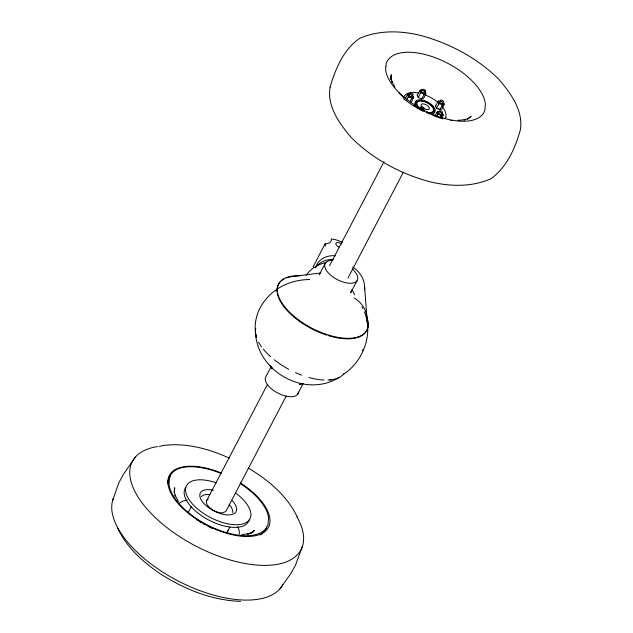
<?xml version="1.0" encoding="UTF-8"?>
<svg xmlns="http://www.w3.org/2000/svg" width="633" height="633" viewBox="0 0 633 633"><rect width="100%" height="100%" fill="white"/><g stroke="black" fill="none" stroke-linecap="round" stroke-linejoin="round"><path stroke-width="0.95" d="M256.23 336.653A56.598 48.709 4.7 0 1 255.439 332.143C252.844 309.181 270.164 288.703 291.465 282.318A56.598 48.709 4.7 0 1 309.743 279.509M167.895 483.565L168.125 480.447M174.455 491.255L174.732 487.671L174.336 489.681M239.227 534.157L239.377 532.171A34.324 16.142 27.5 0 0 237.628 526.688M445.822 117.422L446.059 114.565A23.326 11.331 27.7 0 0 441.984 106.391M174.384 492.078L174.534 490.29M390.901 76.403L391.305 74.615L390.877 79.639L390.703 76.973L392.167 82.512M412.392 95.749L413.476 96.841L413.222 97.593L410.841 97.656L409.345 96.944L407.668 94.934L407.921 94.182L410.303 94.119L409.187 94.214M424.15 90.82L425.313 91.817L425.582 93.581L423.192 93.644L420.541 91.935L420.28 90.171L422.662 90.108L421.246 89.87M424.142 111.099L424.395 110.348L423.311 109.256M442.981 102.562L444.065 103.654L443.812 104.405L441.423 104.469L439.935 103.757L438.772 102.76L438.511 100.995L440.892 100.932M442 113.244L443.092 114.336L442.831 115.095L441.866 115.388L438.962 114.438L437.799 113.442L437.53 111.677L439.919 111.614L438.495 111.376M343.141 374.514C363.113 361.823 373.51 334.287 364.489 311.966M112.737 500.189L118.949 482.56L123.672 473.975L135.367 457.121M351.497 290.571L350.737 292.723L357.004 280.743M302.629 545.686L295.548 564.984L290.832 573.569L280.008 588.753M342.619 242.217L335.585 239.693A16.015 7.446 27.4 0 0 332.08 239.06L331.352 239.021A15.334 7.129 27.4 0 1 325.117 243.76L313.137 266.841L313.557 266.746M276.059 291.053L276.977 289.313M191.395 506.432L189.117 510.784A21.886 10.468 27.6 0 0 188.357 512.445M405.191 98.511L407.921 94.182M406.695 99.959L408.23 97.031L408.19 95.947M271.153 366.657L266.01 376.485A18.151 8.68 27.6 0 0 276.795 392.515L281.06 394.573A18.151 8.68 27.6 0 0 298.38 392.08M319.127 274.967L325.402 262.988M409.907 101.494L412.257 97.893M411.221 102.309L413.515 97.925L413.476 96.841M425.835 92.829L425.874 93.913L423.58 98.297L421.499 98.946L418.286 97.403L417.163 95.227L420.28 90.171M286.235 396.044L225.839 511.456L222.792 512.817L220.553 512.793A10.737 5.135 27.6 0 1 212.823 510.016L208.581 506.606L207.189 504.754A11.766 5.626 27.6 0 1 206.951 500.086L267.34 384.674M329.564 265.757L384.009 161.716M418.286 97.403L420.581 93.019L420.541 91.935M421.499 98.946L424.616 93.882M444.065 103.654L444.105 104.738L441.81 109.121L439.729 109.77L436.517 108.235L435.393 106.051L438.511 100.995M436.517 108.235L438.811 103.852L438.772 102.76M348 278.006L403.356 172.208M435.18 115.277L437.53 111.677M439.729 109.77L442.839 104.706M437.071 115.989L437.799 113.442M440.283 117.524L441.866 115.388M441.597 118.347L443.132 115.42L443.092 114.336M297.621 394.24L303.183 383.598M229.953 526.965L227.215 532.187A21.886 10.468 27.6 0 0 227.983 530.525M252.725 532.218L254.387 530.383L250.486 533.382L252.986 532.139L247.361 534.062L249.022 533.793L241.838 534.474M362.218 350.769L363.318 349.242M469.195 118.086L471.174 116.163L467.304 119.099L468.879 118.276L464.274 119.811M416.364 101.296L414.837 103.385L415.003 105.118M416.419 102.902L417.392 102.071M206.951 500.086L208.194 499.184M201.31 496.604L203.288 495.196L206.176 494.5L209.776 494.571M339.256 377.426C305.233 398.624 257.014 371.666 255.439 332.143M417.163 95.227L417.725 95.053M418.84 107.689L421.222 107.626L419.806 107.388M435.393 106.051L435.947 105.877M301.276 383.788L299.417 384.35L302.345 383.93M431.5 114.367L434.278 112.943L434.586 110.609M464.131 119.874L464.931 119.724L457.873 120.341M329.658 379.998L331.613 379.713M320.86 272.95L291.86 276.645A49.809 23.825 27.6 0 0 286.488 277.95M161.708 445.727C184.852 442.222 208.352 448.568 229.32 458.126M420.581 93.019L421.705 92.932M408.23 97.031L409.345 96.944M438.811 103.852L439.935 103.757M437.838 114.533L438.962 114.438M240.556 601.35C211.485 600.44 183.799 588.896 159.587 573.348C142.67 561.55 126.426 547.316 117.746 528.183M419.457 90.843L420.019 90.923M424.751 91.738L425.313 91.817M407.098 94.855L407.668 94.934M437.688 101.668L438.25 101.747M436.707 112.35L437.276 112.437M422.63 111.052L412.542 105.292L403.458 98.748M341.583 243.942L339.581 242.945A4.407 2.049 27.4 0 0 336.242 242.866L335.799 243.8A4.233 1.97 27.4 0 0 337.927 246.451L338.9 247.012M248.263 468.048C268.447 480.028 287.509 496.05 297.621 517.691M229.13 504.438L231.401 507.357L232.659 510.166L232.825 512.667M441.423 104.469L442.024 105.387M440.449 115.151L441.043 116.068M423.192 93.644L423.793 94.554M410.841 97.656L411.434 98.566M394.929 87.085L391.582 80.969L391.922 81.728M178.34 501.249L175.032 495.077L175.349 495.868M352.003 289.677L354.646 294.82M270.315 365.478L272.048 368.976L271.802 367.235M442.483 102.934L442.562 103.163A1.543 0.736 27.6 0 1 440.56 103.203A1.543 0.736 27.6 0 1 440.354 101.731M441.51 113.616L441.589 113.853A1.543 0.736 27.6 0 1 441.573 114.051M424.252 92.102L424.332 92.339A1.543 0.736 27.6 0 1 422.504 92.481A1.543 0.736 27.6 0 1 421.847 90.946M175.57 496.699L174.138 491.105L174.273 492.031M325.394 246.102L325.133 243.784M433.312 109.762L433.368 110.189M364.655 287.263L366.998 318.739M343.766 373.874A49.809 23.825 27.6 0 1 327.934 380.045M323.946 380.037A49.809 23.825 27.6 0 1 308.92 377.505M301.601 375.132A49.809 23.825 27.6 0 1 295.492 372.623M288.798 369.324A49.809 23.825 27.6 0 1 274.168 359.718M270.592 356.703A49.809 23.825 27.6 0 1 263.32 349.171M261.587 346.931A49.809 23.825 27.6 0 1 258.588 342.224M256.507 337.516A49.809 23.825 27.6 0 1 255.779 328.519M366.349 315.978A49.809 23.825 27.6 0 1 339.391 337.603A49.809 23.825 27.6 0 1 281.875 302.851A49.809 23.825 27.6 0 1 299.813 275.774M352.684 267.023A31.508 26.744 -4.3 0 1 364.561 289.89M306.127 275.308A31.508 26.744 -4.3 0 1 326.209 262.481M354.203 297.977A31.508 26.744 -4.3 0 1 366.911 321.358M315.709 267.324A19.773 16.782 -4.3 0 1 333.67 259.364M235.84 493.17A35.765 17.107 27.6 0 1 238.958 524.615A35.765 17.107 27.6 0 1 187.803 497.538A35.765 17.107 27.6 0 1 216.304 482.829M231.844 500.307A20.177 9.653 27.6 0 1 228.371 514.938A20.177 9.653 27.6 0 1 201.436 500.244A20.177 9.653 27.6 0 1 213.345 490.219M249.125 520.01A35.765 17.107 27.6 0 1 209.412 520.366A35.765 17.107 27.6 0 1 185.691 487.45M418.516 107.214A9.281 4.439 27.6 0 1 420.549 100.916A9.281 4.439 27.6 0 1 432.663 107.293A9.281 4.439 27.6 0 1 428.517 112.476M422.084 107.191A4.597 2.2 27.6 0 1 423.936 103.97A4.597 2.2 27.6 0 1 429.348 108.647A4.597 2.2 27.6 0 1 422.923 107.911M367.971 326.003A49.809 23.825 27.6 0 1 328.685 335.743M326.857 335.166A49.809 23.825 27.6 0 1 283.703 306.412A49.809 23.825 27.6 0 1 284.209 278.939M367.86 322.545A49.809 23.825 27.6 0 1 368.01 324.318M352.217 268.938A18.151 8.68 27.6 0 1 352.431 283.125A18.151 8.68 27.6 0 1 327.941 272.53A18.151 8.68 27.6 0 1 332.634 260.472M315.725 267.435A17.226 14.622 -4.3 0 1 335.229 255.827M361.894 306.926A56.598 48.709 4.7 0 1 362.836 308.587M422.567 110.324A1.543 0.736 27.6 0 0 422.891 109.857L422.812 109.62A1.543 0.736 27.6 0 0 422.646 109.374M420.209 108.567A1.543 0.736 27.6 0 1 420.684 108.425M179.329 503.306A34.324 16.142 27.5 0 1 187.273 500.149M220.909 473.405A54.565 25.66 27.5 0 0 169.541 477.741L169.035 484.071A54.565 26.325 27.7 0 0 216.415 529.141A54.565 26.325 27.7 0 0 268.06 524.274L268.574 517.936A54.565 25.66 27.5 0 0 240.983 483.984M168.41 479.592A54.573 25.668 27.5 0 1 170.712 475.747M266.659 526.965A54.573 26.325 27.7 0 1 260.226 534.885M212.427 528.42A53.67 25.89 27.7 0 1 208.186 526.419M204.878 524.702A53.67 25.89 27.7 0 1 203.24 523.792M201.618 522.858A53.67 25.89 27.7 0 1 200.012 521.901M198.43 520.919A53.67 25.89 27.7 0 1 196.879 519.922M409.765 94.918A1.543 0.736 27.6 0 0 409.97 96.39A1.543 0.736 27.6 0 0 411.98 96.351L411.901 96.113A1.543 0.736 27.6 0 0 411.727 95.868M441.462 114.209A1.543 0.736 27.6 0 1 439.587 113.893A1.543 0.736 27.6 0 1 438.906 112.555M282.777 584.829A95.172 45.568 27.6 0 1 179.361 581.616A95.172 45.568 27.6 0 1 113.347 498.369M240.192 482.789A55.933 26.784 27.6 0 1 253.54 536.056A55.933 26.784 27.6 0 1 170.894 493.178A55.933 26.784 27.6 0 1 221.241 472.954M296.964 516.892A95.172 45.568 27.6 0 1 259.34 565.237A95.172 45.568 27.6 0 1 146.524 508.386A95.172 45.568 27.6 0 1 157.459 446.582M159.255 446.328A95.172 45.568 27.6 0 1 161.106 446.123M452.65 120.571A49.849 23.658 27.6 0 1 450.704 120.294M404.218 98.052A49.849 23.658 27.6 0 1 398.885 92.916M403.735 97.379A23.326 11.331 27.7 0 1 418.777 93.059M425.843 95.235A23.326 11.331 27.7 0 1 437.443 102.024M445.822 117.422A23.326 11.07 27.6 0 1 445.173 118.83M442.95 118.901A53.773 25.518 27.6 0 1 432.703 115.356M430.139 114.272A53.773 25.518 27.6 0 1 425.882 112.31M424.205 111.479A53.773 25.518 27.6 0 1 422.543 110.617M421.72 110.182A53.773 25.518 27.6 0 1 416.838 107.388M415.248 106.407A53.773 25.518 27.6 0 1 413.697 105.41M416.379 105.933A10.935 5.23 27.6 0 1 420.652 99.832A10.935 5.23 27.6 0 1 434.119 107.396A10.935 5.23 27.6 0 1 429.839 113.497M418.294 107.072A9.59 4.589 27.6 0 1 420.992 100.663A9.59 4.589 27.6 0 1 433.439 107.998A9.59 4.589 27.6 0 1 427.125 112.278M438.993 108.654A1.638 0.791 27.7 0 1 438.614 108.559M385.877 66.821L385.639 69.78A54.675 25.945 27.6 0 0 433.296 114.597A54.675 25.945 27.6 0 0 484.862 110.063L485.361 104.073A54.675 26.562 27.7 0 0 437.965 58.766A54.675 26.562 27.7 0 0 386.138 63.798L385.877 66.821M330.125 87.045C326.755 106.194 339.454 123.609 351.141 137.416C372.196 158.527 399.194 173.094 427.766 181.196C448.37 186.616 470.92 187.495 490.773 178.83C506.622 167.587 515.175 148.383 520.279 130.145C523.657 110.997 510.958 93.581 499.271 79.774C478.208 58.655 451.21 44.088 422.638 35.986C402.034 30.566 379.484 29.696 359.631 38.352C343.513 49.469 335.458 68.87 330.125 87.045M413.025 94.744L413.009 94.95A1.583 0.76 27.6 0 1 410.754 94.626A1.583 0.76 27.6 0 1 410.864 93.273A1.583 0.76 27.6 0 1 413.025 94.744M423.849 108.378L423.73 108.544A1.646 0.783 27.6 0 1 421.214 107.776A1.646 0.783 27.6 0 1 421.982 106.684A1.646 0.783 27.6 0 1 423.849 108.378M441.32 101.565L440.552 100.789A1.638 0.783 27.6 0 1 441.826 100.125A1.638 0.783 27.6 0 1 443.424 101.739A1.638 0.783 27.6 0 1 441.32 101.565M425.21 90.661L425.131 90.432A1.543 0.736 27.6 0 0 422.812 89.253A1.543 0.736 27.6 0 0 423.319 90.772A1.543 0.736 27.6 0 0 425.21 90.661M439.872 111.819A1.598 0.76 27.6 0 0 442.388 112.65A1.598 0.76 27.6 0 0 440.948 110.917A1.598 0.76 27.6 0 0 439.872 111.819"/></g></svg>
